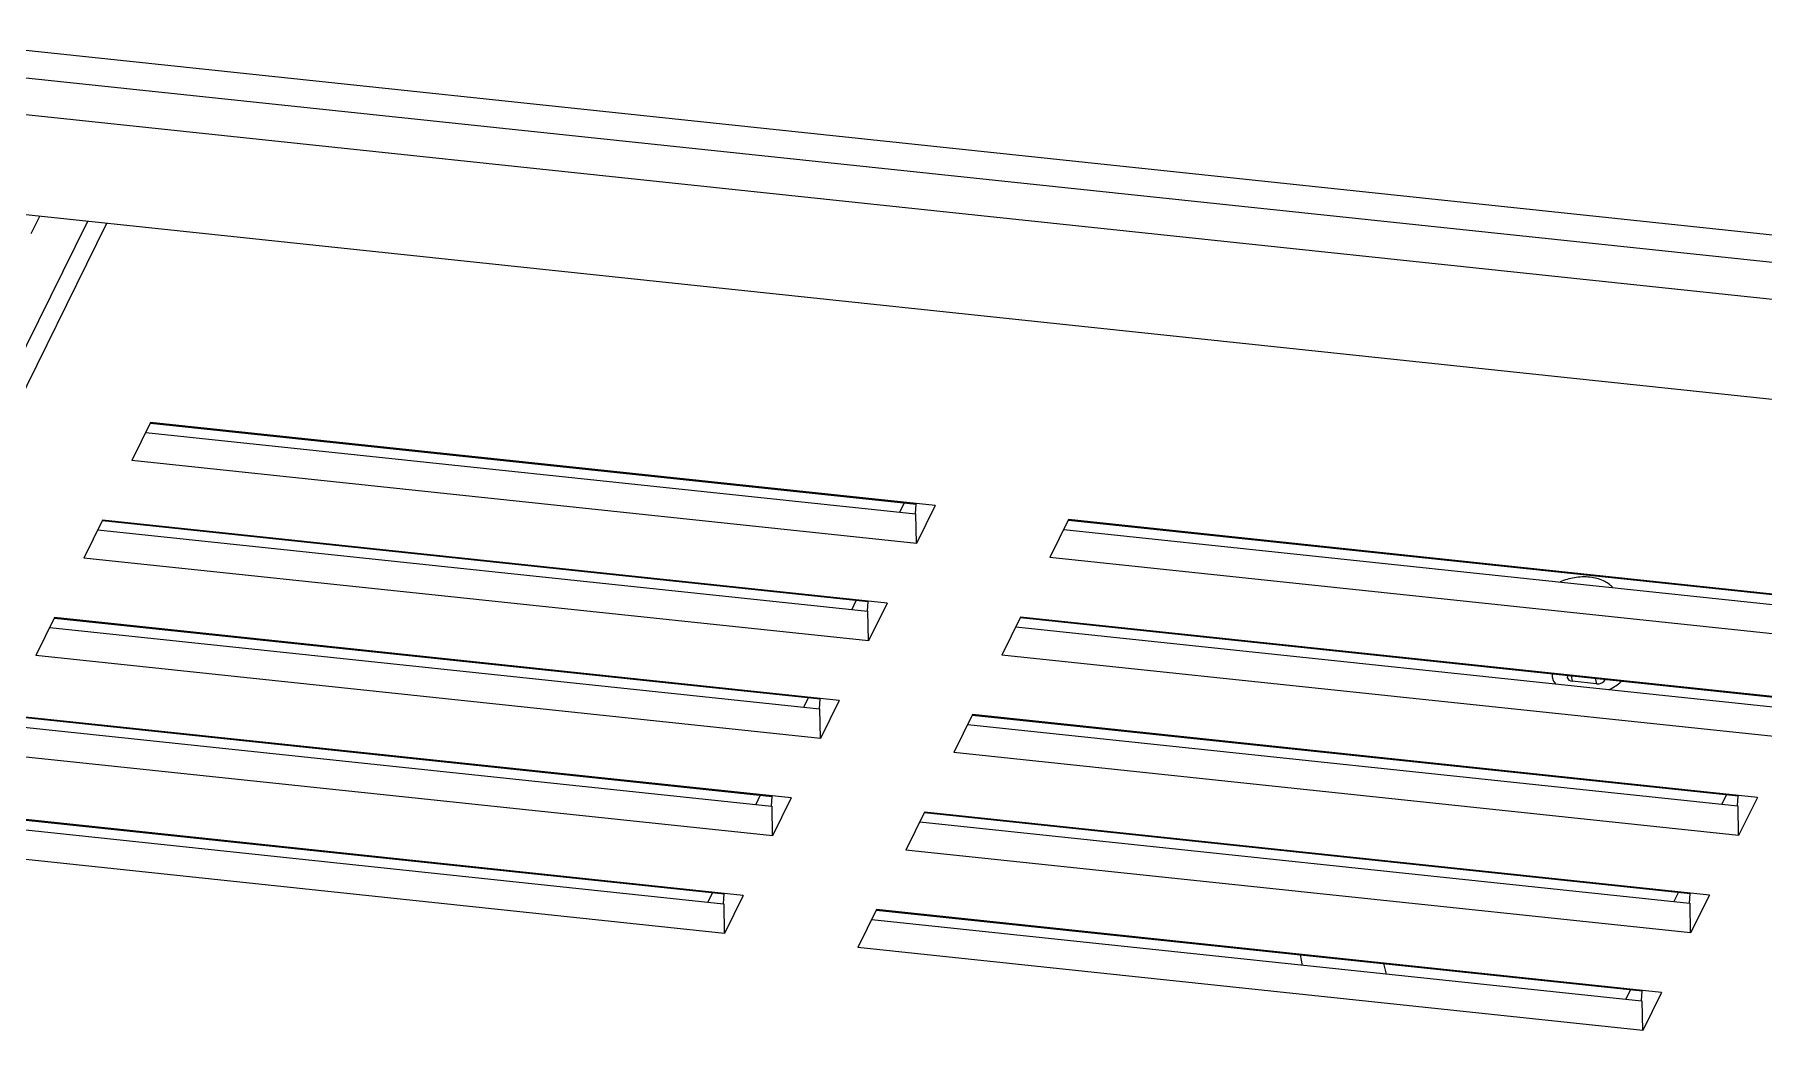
# Model space of a CAD drawing. Header units: millimetres. Extents: x 10368 to 13229, y -13270 to -11269.
# Drawn here: x 12252.3 to 12351.3, y -13013.9 to -12956.8 of the extents above; entities that cross this region are included whole.
import ezdxf

# ---------------------------------------------------------------- set-up
doc = ezdxf.new("R2010")
doc.units = ezdxf.units.MM

# ---------------------------------------------------------------- blocks, each defined once
blk = doc.blocks.new('u59')
at = {"color": 7, "linetype": 'Continuous'}
for p, q in [((218.709, 747.531), (219.78, 749.704)), ((219.78, 749.704), (264.731, 744.955)), ((219.78, 749.704), (219.815, 748.006)), ((219.839, 748.003), (219.802, 747.444)), ((263.938, 743.344), (219.839, 748.004)), ((220.484, 747.371), (220.761, 747.934)), ((218.709, 747.531), (263.661, 742.781)), ((263.664, 742.809), (219.802, 747.443)), ((234.463, 746.486), (234.609, 745.879)), ((239.264, 745.979), (239.38, 745.374)), ((263.661, 742.781), (264.731, 744.955)), ((215.96, 741.948), (217.031, 744.121)), ((217.031, 744.121), (217.066, 742.423)), ((217.031, 744.121), (261.982, 739.372)), ((271.298, 741.974), (272.368, 744.148)), ((272.368, 744.148), (272.403, 742.45)), ((272.368, 744.148), (317.319, 739.398)), ((215.96, 741.948), (260.912, 737.198)), ((217.09, 742.42), (217.053, 741.861)), ((260.915, 737.226), (217.053, 741.86)), ((261.189, 737.761), (217.09, 742.421)), ((217.735, 741.788), (218.012, 742.351)), ((271.298, 741.974), (316.249, 737.225)), ((272.428, 742.447), (272.39, 741.887)), ((316.252, 737.252), (272.39, 741.887)), ((316.527, 737.788), (272.428, 742.447)), ((273.072, 741.815), (273.349, 742.378)), ((260.912, 737.198), (261.982, 739.372)), ((213.211, 736.365), (214.282, 738.538)), ((214.282, 738.538), (259.233, 733.789)), ((214.282, 738.538), (214.317, 736.84)), ((268.549, 736.391), (269.619, 738.565)), ((269.619, 738.565), (269.654, 736.867)), ((269.619, 738.565), (314.571, 733.816)), ((214.342, 736.837), (214.304, 736.278)), ((258.44, 732.178), (214.341, 736.838)), ((269.679, 736.864), (269.641, 736.304)), ((313.778, 732.205), (269.679, 736.864)), ((213.211, 736.365), (258.163, 731.615)), ((258.166, 731.643), (214.304, 736.277)), ((214.986, 736.205), (215.263, 736.768)), ((268.549, 736.391), (313.5, 731.642)), ((313.503, 731.669), (269.641, 736.304)), ((270.323, 736.232), (270.6, 736.795)), ((211.533, 732.955), (256.484, 728.206)), ((258.163, 731.615), (259.233, 733.789)), ((265.8, 730.808), (266.87, 732.982)), ((266.87, 732.982), (266.905, 731.284)), ((266.87, 732.982), (311.822, 728.233)), ((255.691, 726.595), (211.592, 731.255)), ((266.93, 731.281), (266.892, 730.721)), ((311.029, 726.622), (266.93, 731.281)), ((267.574, 730.649), (267.851, 731.212)), ((210.463, 730.782), (255.414, 726.032)), ((255.417, 726.06), (211.555, 730.694)), ((265.8, 730.808), (310.751, 726.059)), ((310.754, 726.086), (266.893, 730.721)), ((222.494, 729.538), (222.423, 729.851)), ((222.423, 729.851), (223.822, 729.703)), ((223.879, 729.392), (223.822, 729.703)), ((224.084, 729.52), (224.066, 729.401)), ((71.156, 728.487), (325.201, 701.646)), ((255.414, 726.032), (256.484, 728.206)), ((310.751, 726.059), (311.822, 728.233)), ((208.784, 727.372), (253.735, 722.623)), ((263.051, 725.225), (264.121, 727.399)), ((264.121, 727.399), (264.156, 725.701)), ((264.121, 727.399), (309.073, 722.65)), ((207.714, 725.199), (252.665, 720.449)), ((252.668, 720.477), (208.806, 725.111)), ((252.942, 721.012), (208.843, 725.672)), ((263.051, 725.225), (308.002, 720.476)), ((264.181, 725.698), (264.143, 725.138)), ((308.005, 720.503), (264.144, 725.138)), ((308.28, 721.039), (264.181, 725.698)), ((264.825, 725.066), (265.102, 725.629)), ((322.507, 696.174), (68.462, 723.016)), ((252.665, 720.449), (253.735, 722.623)), ((308.002, 720.476), (309.073, 722.65)), ((260.302, 719.642), (261.372, 721.816)), ((261.372, 721.816), (261.407, 720.118)), ((261.372, 721.816), (306.324, 717.067)), ((68.209, 720.959), (322.254, 694.118)), ((261.432, 720.115), (261.395, 719.555)), ((305.531, 715.456), (261.432, 720.115)), ((262.076, 719.483), (262.353, 720.046)), ((69.971, 719.202), (321.099, 692.668)), ((260.302, 719.642), (305.253, 714.893)), ((305.256, 714.92), (261.395, 719.555)), ((305.253, 714.893), (306.324, 717.067)), ((307.774, 703.487), (313.494, 715.104)), ((308.871, 703.371), (313.788, 713.358)), ((311.62, 703.081), (312.11, 704.077))]:
    blk.add_line(p, q, dxfattribs=at)
for centre, ratio, start_param, end_param in [((222.294, 729.588), 0.644453, 1.099201, 2.669693), ((223.693, 729.44), 0.644135, -0.016628, 1.098465)]:
    blk.add_ellipse(centre, major_axis=(0.391, 0.084), ratio=ratio, start_param=start_param, end_param=end_param, dxfattribs=at)
for points, start_tangent, end_tangent in [([(221.716, 730.193), (221.091, 729.792), (221, 729.708)], (-0.904904, -0.425616), (-0.717131, -0.696939)), ([(224.945, 729.515), (224.78, 729.868)], (-0.239974, 0.970779), (-0.582291, 0.812981)), ([(224.971, 729.279), (224.967, 729.382), (224.945, 729.515)], (0.020343, 0.999793), (-0.239974, 0.970779)), ([(221.511, 724.325), (222.025, 723.953), (222.801, 723.748), (223.693, 723.777), (224.506, 724.01)], (0.652217, -0.758032), (0.921369, 0.38869))]:
    blk.add_spline(points, degree=3, dxfattribs=dict(at, start_tangent=start_tangent, end_tangent=end_tangent))

msp = doc.modelspace()

# ---------------------------------------------------------------- block references
at = {"rotation": 180}
msp.add_blockref('u59', (12564.199, -12264.161), dxfattribs=at)

doc.saveas('drawing.dxf')
